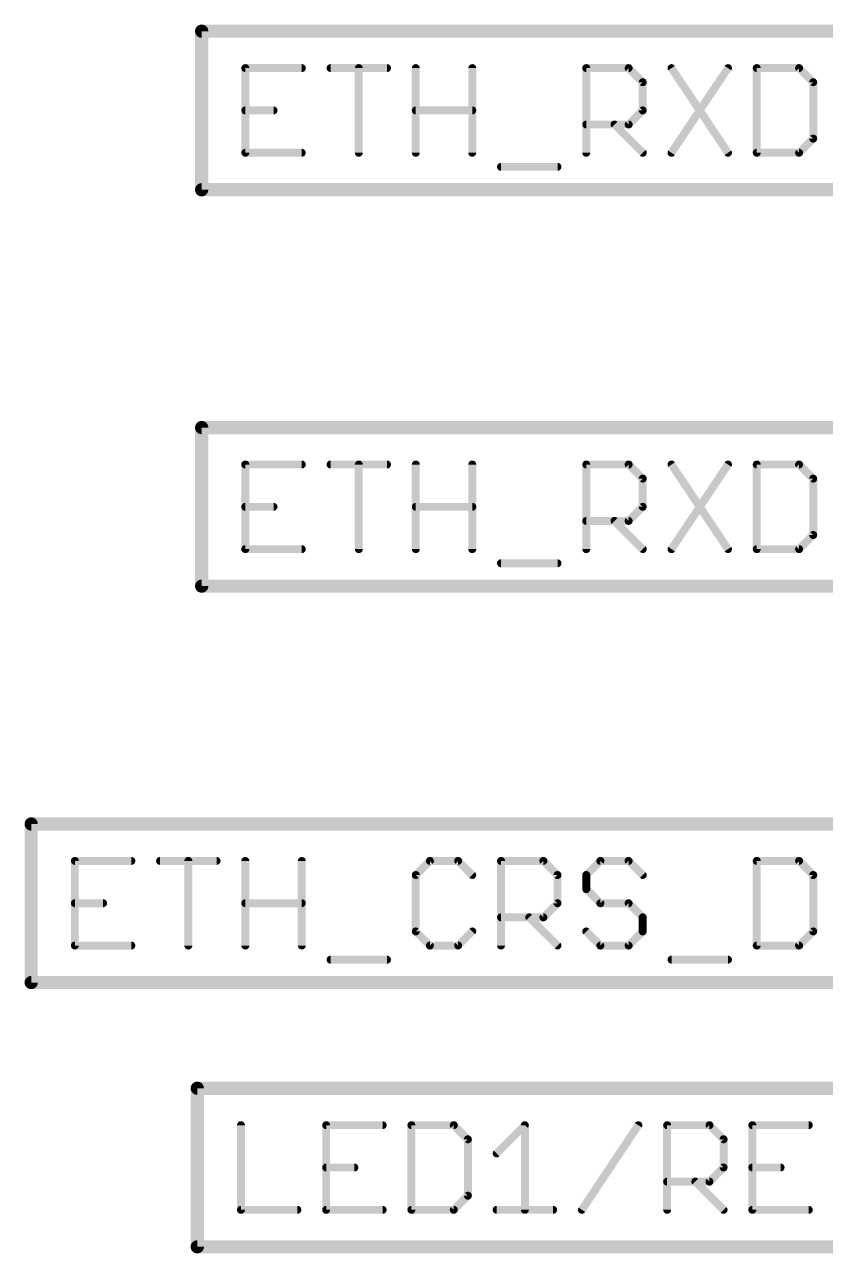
# Model space of a CAD drawing. Extents: x 0 to 388, y 0 to 261.
# Drawn here: x 29.73 to 45.11, y 176.15 to 199.77 of the extents above; entities that cross this region are included whole.
import ezdxf

# ---------------------------------------------------------------- set-up
doc = ezdxf.new("R2010")
doc.units = 0
doc.layers.add('95', color=251, linetype='CONTINUOUS')

msp = doc.modelspace()

# ---------------------------------------------------------------- linework, layer by layer
at = {"layer": '95'}
for points, const_width in [([(54.356, 199.644), (33.1295, 199.644)], 0.254), ([(33.1295, 196.596), (33.1295, 199.644)], 0.254), ([(35.0524, 198.9342), (33.9677, 198.9342)], 0.1524), ([(33.9677, 198.9342), (33.9677, 197.3072)], 0.1524), ([(35.6049, 198.9342), (36.6895, 198.9342)], 0.1524), ([(36.1472, 197.3072), (36.1472, 198.9342)], 0.1524), ([(37.242, 197.3072), (37.242, 198.9342)], 0.1524), ([(38.3267, 198.9342), (38.3267, 197.3072)], 0.1524), ([(40.5163, 197.3072), (40.5163, 198.9342)], 0.1524), ([(40.5163, 198.9342), (41.3298, 198.9342)], 0.1524), ([(41.3298, 198.9342), (41.601, 198.663)], 0.1524), ([(42.1535, 198.9342), (43.2382, 197.3072)], 0.1524), ([(43.2382, 198.9342), (42.1535, 197.3072)], 0.1524), ([(43.7906, 198.9342), (43.7906, 197.3072)], 0.1524), ([(44.6041, 198.9342), (43.7906, 198.9342)], 0.1524), ([(44.8753, 198.663), (44.6041, 198.9342)], 0.1524), ([(41.601, 198.663), (41.601, 198.1207)], 0.1524), ([(44.8753, 197.5784), (44.8753, 198.663)], 0.1524), ([(33.9677, 198.1207), (34.51, 198.1207)], 0.1524), ([(37.242, 198.1207), (38.3267, 198.1207)], 0.1524), ([(41.601, 198.1207), (41.3298, 197.8495)], 0.1524), ([(41.3298, 197.8495), (40.5163, 197.8495)], 0.1524), ([(41.0587, 197.8495), (41.601, 197.3072)], 0.1524), ([(44.6041, 197.3072), (44.8753, 197.5784)], 0.1524), ([(33.9677, 197.3072), (35.0524, 197.3072)], 0.1524), ([(43.7906, 197.3072), (44.6041, 197.3072)], 0.1524), ([(38.8792, 197.036), (39.9638, 197.036)], 0.1524), ([(54.356, 196.596), (33.1295, 196.596)], 0.254), ([(54.356, 192.024), (33.1295, 192.024)], 0.254), ([(33.1295, 188.976), (33.1295, 192.024)], 0.254), ([(35.0524, 191.3142), (33.9677, 191.3142)], 0.1524), ([(33.9677, 191.3142), (33.9677, 189.6872)], 0.1524), ([(35.6049, 191.3142), (36.6895, 191.3142)], 0.1524), ([(36.1472, 189.6872), (36.1472, 191.3142)], 0.1524), ([(37.242, 189.6872), (37.242, 191.3142)], 0.1524), ([(38.3267, 191.3142), (38.3267, 189.6872)], 0.1524), ([(40.5163, 189.6872), (40.5163, 191.3142)], 0.1524), ([(40.5163, 191.3142), (41.3298, 191.3142)], 0.1524), ([(41.3298, 191.3142), (41.601, 191.043)], 0.1524), ([(42.1535, 191.3142), (43.2382, 189.6872)], 0.1524), ([(43.2382, 191.3142), (42.1535, 189.6872)], 0.1524), ([(43.7906, 191.3142), (43.7906, 189.6872)], 0.1524), ([(44.6041, 191.3142), (43.7906, 191.3142)], 0.1524), ([(44.8753, 191.043), (44.6041, 191.3142)], 0.1524), ([(41.601, 191.043), (41.601, 190.5007)], 0.1524), ([(44.8753, 189.9584), (44.8753, 191.043)], 0.1524), ([(33.9677, 190.5007), (34.51, 190.5007)], 0.1524), ([(37.242, 190.5007), (38.3267, 190.5007)], 0.1524), ([(41.601, 190.5007), (41.3298, 190.2295)], 0.1524), ([(41.3298, 190.2295), (40.5163, 190.2295)], 0.1524), ([(41.0587, 190.2295), (41.601, 189.6872)], 0.1524), ([(44.6041, 189.6872), (44.8753, 189.9584)], 0.1524), ([(33.9677, 189.6872), (35.0524, 189.6872)], 0.1524), ([(43.7906, 189.6872), (44.6041, 189.6872)], 0.1524), ([(38.8792, 189.416), (39.9638, 189.416)], 0.1524), ([(54.356, 188.976), (33.1295, 188.976)], 0.254), ([(54.356, 184.404), (29.8552, 184.404)], 0.254), ([(29.8552, 181.356), (29.8552, 184.404)], 0.254), ([(31.7781, 183.6942), (30.6934, 183.6942)], 0.1524), ([(30.6934, 183.6942), (30.6934, 182.0672)], 0.1524), ([(32.3305, 183.6942), (33.4152, 183.6942)], 0.1524), ([(32.8729, 182.0672), (32.8729, 183.6942)], 0.1524), ([(33.9677, 182.0672), (33.9677, 183.6942)], 0.1524), ([(35.0524, 183.6942), (35.0524, 182.0672)], 0.1524), ([(37.5132, 183.6942), (37.242, 183.423)], 0.1524), ([(38.0555, 183.6942), (37.5132, 183.6942)], 0.1524), ([(38.3267, 183.423), (38.0555, 183.6942)], 0.1524), ([(38.8792, 182.0672), (38.8792, 183.6942)], 0.1524), ([(38.8792, 183.6942), (39.6927, 183.6942)], 0.1524), ([(39.6927, 183.6942), (39.9638, 183.423)], 0.1524), ([(40.7875, 183.6942), (40.5163, 183.423)], 0.1524), ([(41.3298, 183.6942), (40.7875, 183.6942)], 0.1524), ([(41.601, 183.423), (41.3298, 183.6942)], 0.1524), ([(43.7906, 183.6942), (43.7906, 182.0672)], 0.1524), ([(44.6041, 183.6942), (43.7906, 183.6942)], 0.1524), ([(44.8753, 183.423), (44.6041, 183.6942)], 0.1524), ([(37.242, 183.423), (37.242, 182.3384)], 0.1524), ([(39.9638, 183.423), (39.9638, 182.8807)], 0.1524), ([(40.5163, 183.423), (40.5163, 183.1519)], 0.1524), ([(44.8753, 182.3384), (44.8753, 183.423)], 0.1524), ([(40.5163, 183.1519), (40.7875, 182.8807)], 0.1524), ([(30.6934, 182.8807), (31.2357, 182.8807)], 0.1524), ([(33.9677, 182.8807), (35.0524, 182.8807)], 0.1524), ([(39.9638, 182.8807), (39.6927, 182.6095)], 0.1524), ([(40.7875, 182.8807), (41.3298, 182.8807)], 0.1524), ([(41.3298, 182.8807), (41.601, 182.6095)], 0.1524), ([(39.6927, 182.6095), (38.8792, 182.6095)], 0.1524), ([(39.4215, 182.6095), (39.9638, 182.0672)], 0.1524), ([(41.601, 182.6095), (41.601, 182.3384)], 0.1524), ([(37.242, 182.3384), (37.5132, 182.0672)], 0.1524), ([(38.0555, 182.0672), (38.3267, 182.3384)], 0.1524), ([(40.7875, 182.0672), (40.5163, 182.3384)], 0.1524), ([(41.601, 182.3384), (41.3298, 182.0672)], 0.1524), ([(44.6041, 182.0672), (44.8753, 182.3384)], 0.1524), ([(30.6934, 182.0672), (31.7781, 182.0672)], 0.1524), ([(37.5132, 182.0672), (38.0555, 182.0672)], 0.1524), ([(41.3298, 182.0672), (40.7875, 182.0672)], 0.1524), ([(43.7906, 182.0672), (44.6041, 182.0672)], 0.1524), ([(35.6049, 181.796), (36.6895, 181.796)], 0.1524), ([(42.1535, 181.796), (43.2381, 181.796)], 0.1524), ([(54.356, 181.356), (29.8552, 181.356)], 0.254), ([(51.816, 179.324), (33.0453, 179.324)], 0.254), ([(33.0453, 176.276), (33.0453, 179.324)], 0.254), ([(33.8835, 178.6142), (33.8835, 176.9872)], 0.1524), ([(36.6053, 178.6142), (35.5206, 178.6142)], 0.1524), ([(35.5206, 178.6142), (35.5206, 176.9872)], 0.1524), ([(37.1578, 178.6142), (37.1578, 176.9872)], 0.1524), ([(37.9713, 178.6142), (37.1578, 178.6142)], 0.1524), ([(38.2424, 178.343), (37.9713, 178.6142)], 0.1524), ([(38.7949, 178.0719), (39.3372, 178.6142)], 0.1524), ([(39.3372, 178.6142), (39.3372, 176.9872)], 0.1524), ([(40.4321, 176.9872), (41.5167, 178.6142)], 0.1524), ([(42.0692, 176.9872), (42.0692, 178.6142)], 0.1524), ([(42.0692, 178.6142), (42.8827, 178.6142)], 0.1524), ([(42.8827, 178.6142), (43.1539, 178.343)], 0.1524), ([(44.791, 178.6142), (43.7064, 178.6142)], 0.1524), ([(43.7064, 178.6142), (43.7064, 176.9872)], 0.1524), ([(38.2424, 177.2584), (38.2424, 178.343)], 0.1524), ([(43.1539, 178.343), (43.1539, 177.8007)], 0.1524), ([(35.5206, 177.8007), (36.0629, 177.8007)], 0.1524), ([(43.1539, 177.8007), (42.8827, 177.5295)], 0.1524), ([(43.7064, 177.8007), (44.2487, 177.8007)], 0.1524), ([(42.8827, 177.5295), (42.0692, 177.5295)], 0.1524), ([(42.6116, 177.5295), (43.1539, 176.9872)], 0.1524), ([(37.9713, 176.9872), (38.2424, 177.2584)], 0.1524), ([(33.8835, 176.9872), (34.9681, 176.9872)], 0.1524), ([(35.5206, 176.9872), (36.6053, 176.9872)], 0.1524), ([(37.1578, 176.9872), (37.9713, 176.9872)], 0.1524), ([(38.7949, 176.9872), (39.8796, 176.9872)], 0.1524), ([(43.7064, 176.9872), (44.791, 176.9872)], 0.1524), ([(51.816, 176.276), (33.0453, 176.276)], 0.254)]:
    msp.add_lwpolyline(points, dxfattribs=dict(at, const_width=const_width))
for points, const_width in [([(33.1295, 199.7075, 1), (33.1295, 199.5805)], 0.127), ([(33.193, 199.644, 1), (33.066, 199.644)], 0.127), ([(33.9677, 198.9723, 1), (33.9677, 198.8961)], 0.0762), ([(34.0058, 198.9342, 1), (33.9296, 198.9342)], 0.0762), ([(35.0524, 198.8961, 1), (35.0524, 198.9723)], 0.0762), ([(35.6049, 198.9723, 1), (35.6049, 198.8961)], 0.0762), ([(36.1853, 198.9342, 1), (36.1091, 198.9342)], 0.0762), ([(36.6895, 198.8961, 1), (36.6895, 198.9723)], 0.0762), ([(37.2801, 198.9342, 1), (37.2039, 198.9342)], 0.0762), ([(38.3648, 198.9342, 1), (38.2886, 198.9342)], 0.0762), ([(40.5544, 198.9342, 1), (40.4782, 198.9342)], 0.0762), ([(40.5163, 198.9723, 1), (40.5163, 198.8961)], 0.0762), ([(41.3568, 198.9611, 1), (41.3029, 198.9072)], 0.0762), ([(41.3298, 198.8961, 1), (41.3298, 198.9723)], 0.0762), ([(42.1852, 198.9553, 1), (42.1218, 198.9131)], 0.0762), ([(43.2699, 198.9131, 1), (43.2064, 198.9553)], 0.0762), ([(43.8287, 198.9342, 1), (43.7525, 198.9342)], 0.0762), ([(43.7906, 198.9723, 1), (43.7906, 198.8961)], 0.0762), ([(44.6311, 198.9611, 1), (44.5772, 198.9072)], 0.0762), ([(44.6041, 198.8961, 1), (44.6041, 198.9723)], 0.0762), ([(41.6391, 198.663, 1), (41.5629, 198.663)], 0.0762), ([(41.5741, 198.6361, 1), (41.6279, 198.69)], 0.0762), ([(44.9134, 198.663, 1), (44.8372, 198.663)], 0.0762), ([(44.8484, 198.6361, 1), (44.9022, 198.69)], 0.0762), ([(33.9677, 198.1588, 1), (33.9677, 198.0826)], 0.0762), ([(34.51, 198.0826, 1), (34.51, 198.1588)], 0.0762), ([(37.242, 198.1588, 1), (37.242, 198.0826)], 0.0762), ([(38.3267, 198.0826, 1), (38.3267, 198.1588)], 0.0762), ([(41.6279, 198.0938, 1), (41.5741, 198.1476)], 0.0762), ([(41.5629, 198.1207, 1), (41.6391, 198.1207)], 0.0762), ([(40.5163, 197.8876, 1), (40.5163, 197.8114)], 0.0762), ([(41.0856, 197.8765, 1), (41.0317, 197.8226)], 0.0762), ([(41.3029, 197.8765, 1), (41.3568, 197.8226)], 0.0762), ([(41.3298, 197.8114, 1), (41.3298, 197.8876)], 0.0762), ([(44.8372, 197.5784, 1), (44.9134, 197.5784)], 0.0762), ([(44.9022, 197.5514, 1), (44.8484, 197.6053)], 0.0762), ([(33.9677, 197.3453, 1), (33.9677, 197.2691)], 0.0762), ([(33.9296, 197.3072, 1), (34.0058, 197.3072)], 0.0762), ([(35.0524, 197.2691, 1), (35.0524, 197.3453)], 0.0762), ([(36.1091, 197.3072, 1), (36.1853, 197.3072)], 0.0762), ([(37.2039, 197.3072, 1), (37.2801, 197.3072)], 0.0762), ([(38.2886, 197.3072, 1), (38.3648, 197.3072)], 0.0762), ([(40.4782, 197.3072, 1), (40.5544, 197.3072)], 0.0762), ([(41.5741, 197.2803, 1), (41.6279, 197.3341)], 0.0762), ([(42.1218, 197.3283, 1), (42.1852, 197.2861)], 0.0762), ([(43.2064, 197.2861, 1), (43.2699, 197.3283)], 0.0762), ([(43.7906, 197.3453, 1), (43.7906, 197.2691)], 0.0762), ([(43.7525, 197.3072, 1), (43.8287, 197.3072)], 0.0762), ([(44.5772, 197.3341, 1), (44.6311, 197.2803)], 0.0762), ([(44.6041, 197.2691, 1), (44.6041, 197.3453)], 0.0762), ([(38.8792, 197.0741, 1), (38.8792, 196.9979)], 0.0762), ([(39.9638, 196.9979, 1), (39.9638, 197.0741)], 0.0762), ([(33.1295, 196.6595, 1), (33.1295, 196.5325)], 0.127), ([(33.066, 196.596, 1), (33.193, 196.596)], 0.127), ([(33.1295, 192.0875, 1), (33.1295, 191.9605)], 0.127), ([(33.193, 192.024, 1), (33.066, 192.024)], 0.127), ([(33.9677, 191.3523, 1), (33.9677, 191.2761)], 0.0762), ([(34.0058, 191.3142, 1), (33.9296, 191.3142)], 0.0762), ([(35.0524, 191.2761, 1), (35.0524, 191.3523)], 0.0762), ([(35.6049, 191.3523, 1), (35.6049, 191.2761)], 0.0762), ([(36.1853, 191.3142, 1), (36.1091, 191.3142)], 0.0762), ([(36.6895, 191.2761, 1), (36.6895, 191.3523)], 0.0762), ([(37.2801, 191.3142, 1), (37.2039, 191.3142)], 0.0762), ([(38.3648, 191.3142, 1), (38.2886, 191.3142)], 0.0762), ([(40.5544, 191.3142, 1), (40.4782, 191.3142)], 0.0762), ([(40.5163, 191.3523, 1), (40.5163, 191.2761)], 0.0762), ([(41.3568, 191.3411, 1), (41.3029, 191.2872)], 0.0762), ([(41.3298, 191.2761, 1), (41.3298, 191.3523)], 0.0762), ([(42.1852, 191.3353, 1), (42.1218, 191.2931)], 0.0762), ([(43.2699, 191.2931, 1), (43.2064, 191.3353)], 0.0762), ([(43.8287, 191.3142, 1), (43.7525, 191.3142)], 0.0762), ([(43.7906, 191.3523, 1), (43.7906, 191.2761)], 0.0762), ([(44.6311, 191.3411, 1), (44.5772, 191.2872)], 0.0762), ([(44.6041, 191.2761, 1), (44.6041, 191.3523)], 0.0762), ([(41.6391, 191.043, 1), (41.5629, 191.043)], 0.0762), ([(41.5741, 191.0161, 1), (41.6279, 191.07)], 0.0762), ([(44.9134, 191.043, 1), (44.8372, 191.043)], 0.0762), ([(44.8484, 191.0161, 1), (44.9022, 191.07)], 0.0762), ([(33.9677, 190.5388, 1), (33.9677, 190.4626)], 0.0762), ([(34.51, 190.4626, 1), (34.51, 190.5388)], 0.0762), ([(37.242, 190.5388, 1), (37.242, 190.4626)], 0.0762), ([(38.3267, 190.4626, 1), (38.3267, 190.5388)], 0.0762), ([(41.5629, 190.5007, 1), (41.6391, 190.5007)], 0.0762), ([(41.6279, 190.4738, 1), (41.5741, 190.5276)], 0.0762), ([(40.5163, 190.2676, 1), (40.5163, 190.1914)], 0.0762), ([(41.0856, 190.2565, 1), (41.0317, 190.2026)], 0.0762), ([(41.3029, 190.2565, 1), (41.3568, 190.2026)], 0.0762), ([(41.3298, 190.1914, 1), (41.3298, 190.2676)], 0.0762), ([(44.8372, 189.9584, 1), (44.9134, 189.9584)], 0.0762), ([(44.9022, 189.9314, 1), (44.8484, 189.9853)], 0.0762), ([(33.9677, 189.7253, 1), (33.9677, 189.6491)], 0.0762), ([(33.9296, 189.6872, 1), (34.0058, 189.6872)], 0.0762), ([(35.0524, 189.6491, 1), (35.0524, 189.7253)], 0.0762), ([(36.1091, 189.6872, 1), (36.1853, 189.6872)], 0.0762), ([(37.2039, 189.6872, 1), (37.2801, 189.6872)], 0.0762), ([(38.2886, 189.6872, 1), (38.3648, 189.6872)], 0.0762), ([(40.4782, 189.6872, 1), (40.5544, 189.6872)], 0.0762), ([(41.5741, 189.6603, 1), (41.6279, 189.7141)], 0.0762), ([(42.1218, 189.7083, 1), (42.1852, 189.6661)], 0.0762), ([(43.2064, 189.6661, 1), (43.2699, 189.7083)], 0.0762), ([(43.7906, 189.7253, 1), (43.7906, 189.6491)], 0.0762), ([(43.7525, 189.6872, 1), (43.8287, 189.6872)], 0.0762), ([(44.5772, 189.7141, 1), (44.6311, 189.6603)], 0.0762), ([(44.6041, 189.6491, 1), (44.6041, 189.7253)], 0.0762), ([(38.8792, 189.4541, 1), (38.8792, 189.3779)], 0.0762), ([(39.9638, 189.3779, 1), (39.9638, 189.4541)], 0.0762), ([(33.1295, 189.0395, 1), (33.1295, 188.9125)], 0.127), ([(33.066, 188.976, 1), (33.193, 188.976)], 0.127), ([(29.8552, 184.4675, 1), (29.8552, 184.3405)], 0.127), ([(29.9187, 184.404, 1), (29.7917, 184.404)], 0.127), ([(30.6934, 183.7323, 1), (30.6934, 183.6561)], 0.0762), ([(30.7315, 183.6942, 1), (30.6553, 183.6942)], 0.0762), ([(31.7781, 183.6561, 1), (31.7781, 183.7323)], 0.0762), ([(32.3305, 183.7323, 1), (32.3305, 183.6561)], 0.0762), ([(32.911, 183.6942, 1), (32.8348, 183.6942)], 0.0762), ([(33.4152, 183.6561, 1), (33.4152, 183.7323)], 0.0762), ([(34.0058, 183.6942, 1), (33.9296, 183.6942)], 0.0762), ([(35.0905, 183.6942, 1), (35.0143, 183.6942)], 0.0762), ([(37.5132, 183.7323, 1), (37.5132, 183.6561)], 0.0762), ([(37.5401, 183.6672, 1), (37.4862, 183.7211)], 0.0762), ([(38.0824, 183.7211, 1), (38.0286, 183.6672)], 0.0762), ([(38.0555, 183.6561, 1), (38.0555, 183.7323)], 0.0762), ([(38.9173, 183.6942, 1), (38.8411, 183.6942)], 0.0762), ([(38.8792, 183.7323, 1), (38.8792, 183.6561)], 0.0762), ([(39.7196, 183.7211, 1), (39.6657, 183.6672)], 0.0762), ([(39.6927, 183.6561, 1), (39.6927, 183.7323)], 0.0762), ([(40.7875, 183.7323, 1), (40.7875, 183.6561)], 0.0762), ([(40.8144, 183.6672, 1), (40.7605, 183.7211)], 0.0762), ([(41.3568, 183.7211, 1), (41.3029, 183.6672)], 0.0762), ([(41.3298, 183.6561, 1), (41.3298, 183.7323)], 0.0762), ([(43.8287, 183.6942, 1), (43.7525, 183.6942)], 0.0762), ([(43.7906, 183.7323, 1), (43.7906, 183.6561)], 0.0762), ([(44.6311, 183.7211, 1), (44.5772, 183.6672)], 0.0762), ([(44.6041, 183.6561, 1), (44.6041, 183.7323)], 0.0762), ([(37.2801, 183.423, 1), (37.2039, 183.423)], 0.0762), ([(37.2151, 183.45, 1), (37.269, 183.3961)], 0.0762), ([(38.2997, 183.3961, 1), (38.3536, 183.45)], 0.0762), ([(40.0019, 183.423, 1), (39.9257, 183.423)], 0.0762), ([(39.9369, 183.3961, 1), (39.9908, 183.45)], 0.0762), ([(40.5544, 183.423, 1), (40.4782, 183.423)], 0.0762), ([(40.4894, 183.45, 1), (40.5433, 183.3961)], 0.0762), ([(41.574, 183.3961, 1), (41.6279, 183.45)], 0.0762), ([(44.9134, 183.423, 1), (44.8372, 183.423)], 0.0762), ([(44.8484, 183.3961, 1), (44.9022, 183.45)], 0.0762), ([(40.5433, 183.1788, 1), (40.4894, 183.1249)], 0.0762), ([(40.4782, 183.1519, 1), (40.5544, 183.1519)], 0.0762), ([(30.6934, 182.9188, 1), (30.6934, 182.8426)], 0.0762), ([(31.2357, 182.8426, 1), (31.2357, 182.9188)], 0.0762), ([(33.9677, 182.9188, 1), (33.9677, 182.8426)], 0.0762), ([(35.0524, 182.8426, 1), (35.0524, 182.9188)], 0.0762), ([(39.9257, 182.8807, 1), (40.0019, 182.8807)], 0.0762), ([(39.9908, 182.8538, 1), (39.9369, 182.9076)], 0.0762), ([(40.7875, 182.9188, 1), (40.7875, 182.8426)], 0.0762), ([(40.7605, 182.8538, 1), (40.8144, 182.9076)], 0.0762), ([(41.3568, 182.9076, 1), (41.3029, 182.8538)], 0.0762), ([(41.3298, 182.8426, 1), (41.3298, 182.9188)], 0.0762), ([(38.8792, 182.6476, 1), (38.8792, 182.5714)], 0.0762), ([(39.4484, 182.6365, 1), (39.3946, 182.5826)], 0.0762), ([(39.6657, 182.6365, 1), (39.7196, 182.5826)], 0.0762), ([(39.6927, 182.5714, 1), (39.6927, 182.6476)], 0.0762), ([(41.6391, 182.6095, 1), (41.5629, 182.6095)], 0.0762), ([(41.574, 182.5826, 1), (41.6279, 182.6365)], 0.0762), ([(37.269, 182.3653, 1), (37.2151, 182.3114)], 0.0762), ([(37.2039, 182.3384, 1), (37.2801, 182.3384)], 0.0762), ([(38.3536, 182.3114, 1), (38.2997, 182.3653)], 0.0762), ([(40.5433, 182.3653, 1), (40.4894, 182.3114)], 0.0762), ([(41.5629, 182.3384, 1), (41.6391, 182.3384)], 0.0762), ([(41.6279, 182.3114, 1), (41.574, 182.3653)], 0.0762), ([(44.8372, 182.3384, 1), (44.9134, 182.3384)], 0.0762), ([(44.9022, 182.3114, 1), (44.8484, 182.3653)], 0.0762), ([(30.6934, 182.1053, 1), (30.6934, 182.0291)], 0.0762), ([(31.7781, 182.0291, 1), (31.7781, 182.1053)], 0.0762), ([(37.5132, 182.1053, 1), (37.5132, 182.0291)], 0.0762), ([(37.4862, 182.0403, 1), (37.5401, 182.0941)], 0.0762), ([(38.0286, 182.0941, 1), (38.0824, 182.0403)], 0.0762), ([(38.0555, 182.0291, 1), (38.0555, 182.1053)], 0.0762), ([(39.9369, 182.0403, 1), (39.9908, 182.0941)], 0.0762), ([(40.7875, 182.1053, 1), (40.7875, 182.0291)], 0.0762), ([(40.7605, 182.0403, 1), (40.8144, 182.0941)], 0.0762), ([(41.3029, 182.0941, 1), (41.3568, 182.0403)], 0.0762), ([(41.3298, 182.0291, 1), (41.3298, 182.1053)], 0.0762), ([(43.7906, 182.1053, 1), (43.7906, 182.0291)], 0.0762), ([(44.5772, 182.0941, 1), (44.6311, 182.0403)], 0.0762), ([(44.6041, 182.0291, 1), (44.6041, 182.1053)], 0.0762), ([(30.6553, 182.0672, 1), (30.7315, 182.0672)], 0.0762), ([(32.8348, 182.0672, 1), (32.911, 182.0672)], 0.0762), ([(33.9296, 182.0672, 1), (34.0058, 182.0672)], 0.0762), ([(35.0143, 182.0672, 1), (35.0905, 182.0672)], 0.0762), ([(38.8411, 182.0672, 1), (38.9173, 182.0672)], 0.0762), ([(43.7525, 182.0672, 1), (43.8287, 182.0672)], 0.0762), ([(35.6049, 181.8341, 1), (35.6049, 181.7579)], 0.0762), ([(36.6895, 181.7579, 1), (36.6895, 181.8341)], 0.0762), ([(42.1535, 181.8341, 1), (42.1535, 181.7579)], 0.0762), ([(43.2381, 181.7579, 1), (43.2381, 181.8341)], 0.0762), ([(29.8552, 181.4195, 1), (29.8552, 181.2925)], 0.127), ([(29.7917, 181.356, 1), (29.9187, 181.356)], 0.127), ([(33.0453, 179.3875, 1), (33.0453, 179.2605)], 0.127), ([(33.1088, 179.324, 1), (32.9818, 179.324)], 0.127), ([(33.9216, 178.6142, 1), (33.8454, 178.6142)], 0.0762), ([(35.5206, 178.6523, 1), (35.5206, 178.5761)], 0.0762), ([(35.5587, 178.6142, 1), (35.4825, 178.6142)], 0.0762), ([(36.6053, 178.5761, 1), (36.6053, 178.6523)], 0.0762), ([(37.1959, 178.6142, 1), (37.1197, 178.6142)], 0.0762), ([(37.1578, 178.6523, 1), (37.1578, 178.5761)], 0.0762), ([(37.9982, 178.6411, 1), (37.9443, 178.5872)], 0.0762), ([(37.9713, 178.5761, 1), (37.9713, 178.6523)], 0.0762), ([(39.3753, 178.6142, 1), (39.2991, 178.6142)], 0.0762), ([(39.3642, 178.5872, 1), (39.3103, 178.6411)], 0.0762), ([(41.5484, 178.5931, 1), (41.485, 178.6353)], 0.0762), ([(42.1073, 178.6142, 1), (42.0311, 178.6142)], 0.0762), ([(42.0692, 178.6523, 1), (42.0692, 178.5761)], 0.0762), ([(42.9097, 178.6411, 1), (42.8558, 178.5872)], 0.0762), ([(42.8827, 178.5761, 1), (42.8827, 178.6523)], 0.0762), ([(43.7064, 178.6523, 1), (43.7064, 178.5761)], 0.0762), ([(43.7445, 178.6142, 1), (43.6683, 178.6142)], 0.0762), ([(44.791, 178.5761, 1), (44.791, 178.6523)], 0.0762), ([(38.2805, 178.343, 1), (38.2043, 178.343)], 0.0762), ([(38.2155, 178.3161, 1), (38.2694, 178.37)], 0.0762), ([(43.192, 178.343, 1), (43.1158, 178.343)], 0.0762), ([(43.127, 178.3161, 1), (43.1808, 178.37)], 0.0762), ([(38.768, 178.0988, 1), (38.8219, 178.0449)], 0.0762), ([(35.5206, 177.8388, 1), (35.5206, 177.7626)], 0.0762), ([(36.0629, 177.7626, 1), (36.0629, 177.8388)], 0.0762), ([(43.1808, 177.7738, 1), (43.1269, 177.8276)], 0.0762), ([(43.7064, 177.8388, 1), (43.7064, 177.7626)], 0.0762), ([(44.2487, 177.7626, 1), (44.2487, 177.8388)], 0.0762), ([(43.1158, 177.8007, 1), (43.192, 177.8007)], 0.0762), ([(42.0692, 177.5676, 1), (42.0692, 177.4914)], 0.0762), ([(42.6385, 177.5565, 1), (42.5846, 177.5026)], 0.0762), ([(42.8558, 177.5565, 1), (42.9097, 177.5026)], 0.0762), ([(42.8827, 177.4914, 1), (42.8827, 177.5676)], 0.0762), ([(38.2043, 177.2584, 1), (38.2805, 177.2584)], 0.0762), ([(38.2694, 177.2314, 1), (38.2155, 177.2853)], 0.0762), ([(33.8835, 177.0253, 1), (33.8835, 176.9491)], 0.0762), ([(33.8454, 176.9872, 1), (33.9216, 176.9872)], 0.0762), ([(34.9681, 176.9491, 1), (34.9681, 177.0253)], 0.0762), ([(35.5206, 177.0253, 1), (35.5206, 176.9491)], 0.0762), ([(35.4825, 176.9872, 1), (35.5587, 176.9872)], 0.0762), ([(36.6053, 176.9491, 1), (36.6053, 177.0253)], 0.0762), ([(37.1578, 177.0253, 1), (37.1578, 176.9491)], 0.0762), ([(37.1197, 176.9872, 1), (37.1959, 176.9872)], 0.0762), ([(37.9443, 177.0141, 1), (37.9982, 176.9603)], 0.0762), ([(37.9713, 176.9491, 1), (37.9713, 177.0253)], 0.0762), ([(38.7949, 177.0253, 1), (38.7949, 176.9491)], 0.0762), ([(39.2991, 176.9872, 1), (39.3753, 176.9872)], 0.0762), ([(39.8796, 176.9491, 1), (39.8796, 177.0253)], 0.0762), ([(40.4004, 177.0083, 1), (40.4638, 176.9661)], 0.0762), ([(42.0311, 176.9872, 1), (42.1073, 176.9872)], 0.0762), ([(43.1269, 176.9603, 1), (43.1808, 177.0141)], 0.0762), ([(43.7064, 177.0253, 1), (43.7064, 176.9491)], 0.0762), ([(43.6683, 176.9872, 1), (43.7445, 176.9872)], 0.0762), ([(44.791, 176.9491, 1), (44.791, 177.0253)], 0.0762), ([(33.0453, 176.3395, 1), (33.0453, 176.2125)], 0.127), ([(32.9818, 176.276, 1), (33.1088, 176.276)], 0.127)]:
    msp.add_lwpolyline(points, format="xyb", dxfattribs=dict(at, const_width=const_width))

doc.saveas('drawing.dxf')
